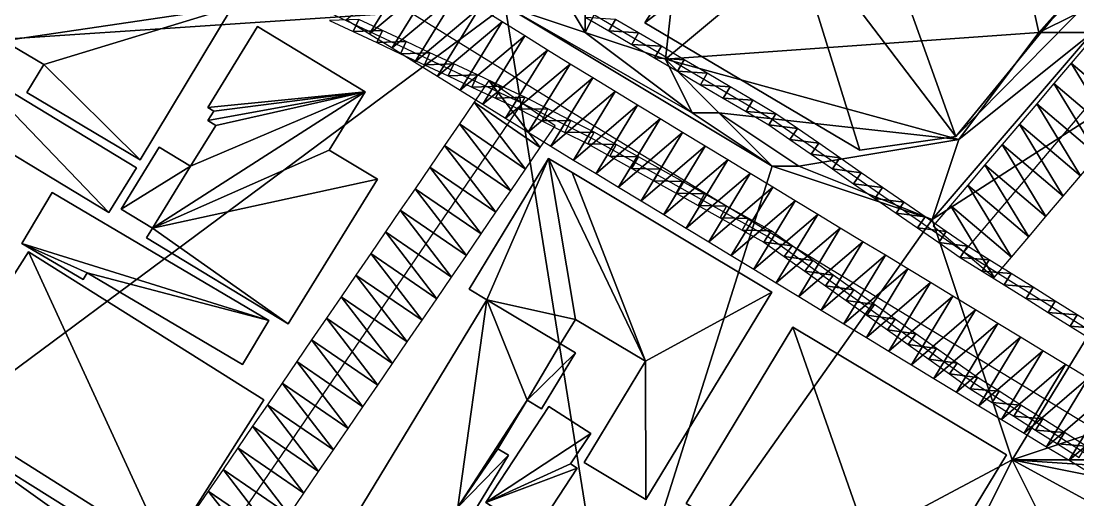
# Model space of a CAD drawing. Header units: metres. Extents: x -1103 to 901, y -902 to 905.
# Drawn here: x -1052.3 to -973.1, y 111 to 146.9 of the extents above; entities that cross this region are included whole.
import ezdxf

# ---------------------------------------------------------------- set-up
doc = ezdxf.new("R2010")
doc.units = ezdxf.units.M
for name, color, linetype in [('OSM_BUILDING_FOOTPRINTS', 7, 'CONTINUOUS'), ('OSM_BUILDING_ROOFS', 1, 'CONTINUOUS'), ('OSM_BUILDING_WALLS', 8, 'CONTINUOUS'), ('OSM_PATH_AXES', 30, 'CONTINUOUS'), ('OSM_PATH_SURFACE', 30, 'CONTINUOUS'), ('OSM_ROAD_AXES', 2, 'CONTINUOUS'), ('OSM_ROAD_SURFACE', 9, 'CONTINUOUS'), ('OSM_TERRAIN', 3, 'CONTINUOUS')]:
    doc.layers.add(name, color=color, linetype=linetype)

msp = doc.modelspace()

# ---------------------------------------------------------------- linework, layer by layer
at = {"layer": 'OSM_BUILDING_FOOTPRINTS'}
for points in [[(-998.917, 157.05, 16.455), (-1005.549, 146.721, 16.455), (-989.432, 137.189, 16.455), (-982.225, 138.206, 16.455), (-961.544, 159.208, 16.455), (-961.433, 163.642, 16.455), (-980.744, 174.878, 16.455), (-984.403, 167.269, 16.455), (-980.059, 165.345, 16.455), (-978.92, 166.595, 16.455), (-973.316, 162.503, 16.455), (-976.632, 157.173, 16.455), (-980.976, 160.91, 16.455), (-987.94, 154.441, 16.455), (-986.116, 152.859, 16.455), (-987.144, 151.941, 16.455), (-994.23, 155.923, 16.455), (-994.915, 154.894, 16.455), (-998.917, 157.05, 16.455)], [(-1060.685, 162.324, 16), (-1036.455, 147.915, 16), (-1043.363, 136.458, 16), (-1051.842, 141.501, 16), (-1050.57, 143.602, 16), (-1053.566, 145.382, 16), (-1054.837, 143.281, 16), (-1056.363, 144.188, 16), (-1056.86, 143.369, 16), (-1068.091, 150.049, 16), (-1060.685, 162.324, 16)], [(-1042.877, 130.63, 16), (-1042.435, 131.337, 16), (-1044.789, 132.764, 16), (-1041.926, 137.409, 16), (-1039.583, 135.982, 16), (-1037.682, 139.046, 16), (-1038.279, 139.411, 16), (-1037.848, 140.118, 16), (-1038.29, 140.395, 16), (-1034.554, 146.466, 16), (-1026.495, 141.567, 16), (-1029.192, 137.199, 16), (-1025.578, 135.009, 16), (-1032.254, 124.171, 16), (-1042.877, 130.63, 16)], [(-1058.352, 140.173, 16), (-1056.285, 143.546, 16), (-1043.629, 135.872, 16), (-1045.696, 132.51, 16), (-1058.352, 140.173, 16)], [(-1028.451, 107.749, 16), (-1017.387, 125.985, 16), (-1018.691, 126.771, 16), (-1012.744, 136.569, 16), (-1010.987, 135.518, 16), (-996.031, 126.561, 16), (-1005.459, 111.023, 16), (-1010.091, 113.799, 16), (-1005.493, 121.385, 16), (-1010.732, 124.515, 16), (-1011.849, 122.679, 16), (-1010.732, 122.015, 16), (-1013.275, 117.813, 16), (-1014.347, 118.454, 16), (-1016.546, 114.816, 16), (-1015.762, 114.351, 16), (-1018.514, 109.817, 16), (-1019.553, 110.436, 16), (-1021.753, 106.809, 16), (-1020.935, 106.322, 16), (-1022.305, 104.066, 16), (-1028.451, 107.749, 16)], [(-1049.951, 134.014, 16), (-1033.724, 124.426, 16), (-1035.681, 121.141, 16), (-1047.32, 128.009, 16), (-1047.63, 127.5, 16), (-1052.228, 130.209, 16), (-1049.951, 134.014, 16)], [(-1059.004, 118.166, 16), (-1051.72, 129.579, 16), (-1034.078, 118.487, 16), (-1041.351, 107.063, 16), (-1059.004, 118.166, 16)], [(-1002.442, 110.713, 16), (-994.439, 123.929, 16), (-978.444, 114.374, 16), (-986.447, 101.159, 16), (-1002.442, 110.713, 16)], [(-1012.722, 117.979, 16), (-1009.594, 115.955, 16), (-1011.097, 113.688, 16), (-1010.6, 113.367, 16), (-1013.838, 108.457, 16), (-1017.442, 110.801, 16), (-1012.722, 117.979, 16)], [(-1072.213, 95.074, 16), (-1058.595, 116.518, 16), (-1045.905, 108.567, 16), (-1046.391, 107.793, 16), (-1045.087, 106.986, 16), (-1057.677, 87.168, 16), (-1058.782, 87.853, 16), (-1059.335, 87.002, 16), (-1072.213, 95.074, 16)]]:
    msp.add_polyline3d(points, close=True, dxfattribs=at)
at = {"layer": 'OSM_BUILDING_ROOFS'}
for points in [[(-987.144, 151.941, 31.255), (-982.225, 138.206, 31.255), (-961.433, 163.642, 31.255)], [(-982.225, 138.206, 31.255), (-961.544, 159.208, 31.255), (-961.433, 163.642, 31.255)], [(-994.915, 154.894, 31.255), (-998.917, 157.05, 31.255), (-1005.549, 146.721, 31.255)], [(-994.915, 154.894, 31.255), (-1005.549, 146.721, 31.255), (-989.432, 137.189, 31.255)], [(-994.915, 154.894, 31.255), (-989.432, 137.189, 31.255), (-982.225, 138.206, 31.255)], [(-987.144, 151.941, 31.255), (-994.915, 154.894, 31.255), (-982.225, 138.206, 31.255)], [(-1053.566, 145.382, 27.6), (-1036.455, 147.915, 27.6), (-1068.091, 150.049, 27.6)], [(-1053.566, 145.382, 27.6), (-1050.57, 143.602, 27.6), (-1036.455, 147.915, 27.6)], [(-1050.57, 143.602, 27.6), (-1043.363, 136.458, 27.6), (-1036.455, 147.915, 27.6)], [(-1026.495, 141.567, 30.8), (-1034.554, 146.466, 30.8), (-1038.29, 140.395, 30.8)], [(-1056.285, 143.546, 21.2), (-1058.352, 140.173, 21.2), (-1045.696, 132.51, 21.2)], [(-1056.285, 143.546, 21.2), (-1045.696, 132.51, 21.2), (-1043.629, 135.872, 21.2)], [(-1050.57, 143.602, 27.6), (-1051.842, 141.501, 27.6), (-1043.363, 136.458, 27.6)], [(-1042.435, 131.337, 30.8), (-1029.192, 137.199, 30.8), (-1026.495, 141.567, 30.8)], [(-1039.583, 135.982, 30.8), (-1042.435, 131.337, 30.8), (-1026.495, 141.567, 30.8)], [(-1026.495, 141.567, 30.8), (-1037.682, 139.046, 30.8), (-1039.583, 135.982, 30.8)], [(-1026.495, 141.567, 30.8), (-1038.29, 140.395, 30.8), (-1037.848, 140.118, 30.8)], [(-1026.495, 141.567, 30.8), (-1037.848, 140.118, 30.8), (-1038.279, 139.411, 30.8)], [(-1026.495, 141.567, 30.8), (-1038.279, 139.411, 30.8), (-1037.682, 139.046, 30.8)], [(-1039.583, 135.982, 30.8), (-1041.926, 137.409, 30.8), (-1044.789, 132.764, 30.8)], [(-1042.435, 131.337, 30.8), (-1025.578, 135.009, 30.8), (-1029.192, 137.199, 30.8)], [(-1012.744, 136.569, 34), (-1018.691, 126.771, 34), (-1017.387, 125.985, 34)], [(-1010.732, 124.515, 34), (-1012.744, 136.569, 34), (-1017.387, 125.985, 34)], [(-1005.493, 121.385, 34), (-1010.987, 135.518, 34), (-1012.744, 136.569, 34)], [(-1010.732, 124.515, 34), (-1005.493, 121.385, 34), (-1012.744, 136.569, 34)], [(-1039.583, 135.982, 30.8), (-1044.789, 132.764, 30.8), (-1042.435, 131.337, 30.8)], [(-1005.493, 121.385, 34), (-996.031, 126.561, 34), (-1010.987, 135.518, 34)], [(-1042.435, 131.337, 30.8), (-1032.254, 124.171, 30.8), (-1025.578, 135.009, 30.8)], [(-1033.724, 124.426, 21.2), (-1049.951, 134.014, 21.2), (-1052.228, 130.209, 21.2)], [(-1042.435, 131.337, 30.8), (-1042.877, 130.63, 30.8), (-1032.254, 124.171, 30.8)], [(-1052.228, 130.209, 21.2), (-1047.63, 127.5, 21.2), (-1047.32, 128.009, 21.2)], [(-1047.32, 128.009, 21.2), (-1033.724, 124.426, 21.2), (-1052.228, 130.209, 21.2)], [(-1051.72, 129.579, 37.2), (-1059.004, 118.166, 37.2), (-1041.351, 107.063, 37.2)], [(-1051.72, 129.579, 37.2), (-1041.351, 107.063, 37.2), (-1034.078, 118.487, 37.2)], [(-1047.32, 128.009, 21.2), (-1035.681, 121.141, 21.2), (-1033.724, 124.426, 21.2)], [(-1017.387, 125.985, 34), (-1028.451, 107.749, 34), (-1019.553, 110.436, 34)], [(-1017.387, 125.985, 34), (-1019.553, 110.436, 34), (-1014.347, 118.454, 34)], [(-1017.387, 125.985, 34), (-1014.347, 118.454, 34), (-1011.849, 122.679, 34)], [(-1017.387, 125.985, 34), (-1011.849, 122.679, 34), (-1010.732, 124.515, 34)], [(-1005.493, 121.385, 34), (-1005.459, 111.023, 34), (-996.031, 126.561, 34)], [(-994.439, 123.929, 27.6), (-1002.442, 110.713, 27.6), (-986.447, 101.159, 27.6)], [(-994.439, 123.929, 27.6), (-986.447, 101.159, 27.6), (-978.444, 114.374, 27.6)], [(-1014.347, 118.454, 34), (-1010.732, 122.015, 34), (-1011.849, 122.679, 34)], [(-1014.347, 118.454, 34), (-1013.275, 117.813, 34), (-1010.732, 122.015, 34)], [(-1005.493, 121.385, 34), (-1010.091, 113.799, 34), (-1005.459, 111.023, 34)], [(-1019.553, 110.436, 34), (-1016.546, 114.816, 34), (-1014.347, 118.454, 34)], [(-1009.594, 115.955, 26), (-1012.722, 117.979, 26), (-1017.442, 110.801, 26)], [(-1046.391, 107.793, 27.6), (-1045.905, 108.567, 27.6), (-1058.595, 116.518, 27.6)], [(-1046.391, 107.793, 27.6), (-1058.595, 116.518, 27.6), (-1057.677, 87.168, 27.6)], [(-1017.442, 110.801, 26), (-1011.097, 113.688, 26), (-1009.594, 115.955, 26)], [(-1019.553, 110.436, 34), (-1015.762, 114.351, 34), (-1016.546, 114.816, 34)], [(-1019.553, 110.436, 34), (-1018.514, 109.817, 34), (-1015.762, 114.351, 34)], [(-1017.442, 110.801, 26), (-1010.6, 113.367, 26), (-1011.097, 113.688, 26)], [(-1017.442, 110.801, 26), (-1013.838, 108.457, 26), (-1010.6, 113.367, 26)]]:
    msp.add_3dface(points, dxfattribs=at)
at = {"layer": 'OSM_BUILDING_WALLS'}
for points in [[(-982.225, 138.206, 16.455), (-961.544, 159.208, 16.455), (-961.544, 159.208, 31.255)], [(-982.225, 138.206, 16.455), (-961.544, 159.208, 31.255), (-982.225, 138.206, 31.255)], [(-998.917, 157.05, 16.455), (-1005.549, 146.721, 16.455), (-1005.549, 146.721, 31.255)], [(-998.917, 157.05, 16.455), (-1005.549, 146.721, 31.255), (-998.917, 157.05, 31.255)], [(-1043.363, 136.458, 16), (-1036.455, 147.915, 16), (-1036.455, 147.915, 27.6)], [(-1043.363, 136.458, 16), (-1036.455, 147.915, 27.6), (-1043.363, 136.458, 27.6)], [(-1005.549, 146.721, 16.455), (-989.432, 137.189, 16.455), (-989.432, 137.189, 31.255)], [(-1005.549, 146.721, 16.455), (-989.432, 137.189, 31.255), (-1005.549, 146.721, 31.255)], [(-1034.554, 146.466, 16), (-1038.29, 140.395, 16), (-1038.29, 140.395, 30.8)], [(-1034.554, 146.466, 16), (-1038.29, 140.395, 30.8), (-1034.554, 146.466, 30.8)], [(-1026.495, 141.567, 16), (-1034.554, 146.466, 16), (-1034.554, 146.466, 30.8)], [(-1026.495, 141.567, 16), (-1034.554, 146.466, 30.8), (-1026.495, 141.567, 30.8)], [(-1053.566, 145.382, 16), (-1050.57, 143.602, 16), (-1050.57, 143.602, 27.6)], [(-1053.566, 145.382, 16), (-1050.57, 143.602, 27.6), (-1053.566, 145.382, 27.6)], [(-1043.629, 135.872, 16), (-1056.285, 143.546, 16), (-1056.285, 143.546, 21.2)], [(-1043.629, 135.872, 16), (-1056.285, 143.546, 21.2), (-1043.629, 135.872, 21.2)], [(-1050.57, 143.602, 16), (-1051.842, 141.501, 16), (-1051.842, 141.501, 27.6)], [(-1050.57, 143.602, 16), (-1051.842, 141.501, 27.6), (-1050.57, 143.602, 27.6)], [(-1051.842, 141.501, 16), (-1043.363, 136.458, 16), (-1043.363, 136.458, 27.6)], [(-1051.842, 141.501, 16), (-1043.363, 136.458, 27.6), (-1051.842, 141.501, 27.6)], [(-1029.192, 137.199, 16), (-1026.495, 141.567, 16), (-1026.495, 141.567, 30.8)], [(-1029.192, 137.199, 16), (-1026.495, 141.567, 30.8), (-1029.192, 137.199, 30.8)], [(-1058.352, 140.173, 16), (-1045.696, 132.51, 16), (-1045.696, 132.51, 21.2)], [(-1058.352, 140.173, 16), (-1045.696, 132.51, 21.2), (-1058.352, 140.173, 21.2)], [(-1038.29, 140.395, 16), (-1037.848, 140.118, 16), (-1037.848, 140.118, 30.8)], [(-1038.29, 140.395, 16), (-1037.848, 140.118, 30.8), (-1038.29, 140.395, 30.8)], [(-1037.848, 140.118, 16), (-1038.279, 139.411, 16), (-1038.279, 139.411, 30.8)], [(-1037.848, 140.118, 16), (-1038.279, 139.411, 30.8), (-1037.848, 140.118, 30.8)], [(-1038.279, 139.411, 16), (-1037.682, 139.046, 16), (-1037.682, 139.046, 30.8)], [(-1038.279, 139.411, 16), (-1037.682, 139.046, 30.8), (-1038.279, 139.411, 30.8)], [(-1037.682, 139.046, 16), (-1039.583, 135.982, 16), (-1039.583, 135.982, 30.8)], [(-1037.682, 139.046, 16), (-1039.583, 135.982, 30.8), (-1037.682, 139.046, 30.8)], [(-989.432, 137.189, 16.455), (-982.225, 138.206, 16.455), (-982.225, 138.206, 31.255)], [(-989.432, 137.189, 16.455), (-982.225, 138.206, 31.255), (-989.432, 137.189, 31.255)], [(-1041.926, 137.409, 16), (-1044.789, 132.764, 16), (-1044.789, 132.764, 30.8)], [(-1041.926, 137.409, 16), (-1044.789, 132.764, 30.8), (-1041.926, 137.409, 30.8)], [(-1039.583, 135.982, 16), (-1041.926, 137.409, 16), (-1041.926, 137.409, 30.8)], [(-1039.583, 135.982, 16), (-1041.926, 137.409, 30.8), (-1039.583, 135.982, 30.8)], [(-1025.578, 135.009, 16), (-1029.192, 137.199, 16), (-1029.192, 137.199, 30.8)], [(-1025.578, 135.009, 16), (-1029.192, 137.199, 30.8), (-1025.578, 135.009, 30.8)], [(-1012.744, 136.569, 16), (-1018.691, 126.771, 16), (-1018.691, 126.771, 34)], [(-1012.744, 136.569, 16), (-1018.691, 126.771, 34), (-1012.744, 136.569, 34)], [(-1010.987, 135.518, 16), (-1012.744, 136.569, 16), (-1012.744, 136.569, 34)], [(-1010.987, 135.518, 16), (-1012.744, 136.569, 34), (-1010.987, 135.518, 34)], [(-1045.696, 132.51, 16), (-1043.629, 135.872, 16), (-1043.629, 135.872, 21.2)], [(-1045.696, 132.51, 16), (-1043.629, 135.872, 21.2), (-1045.696, 132.51, 21.2)], [(-996.031, 126.561, 16), (-1010.987, 135.518, 16), (-1010.987, 135.518, 34)], [(-996.031, 126.561, 16), (-1010.987, 135.518, 34), (-996.031, 126.561, 34)], [(-1032.254, 124.171, 16), (-1025.578, 135.009, 16), (-1025.578, 135.009, 30.8)], [(-1032.254, 124.171, 16), (-1025.578, 135.009, 30.8), (-1032.254, 124.171, 30.8)], [(-1049.951, 134.014, 16), (-1052.228, 130.209, 16), (-1052.228, 130.209, 21.2)], [(-1049.951, 134.014, 16), (-1052.228, 130.209, 21.2), (-1049.951, 134.014, 21.2)], [(-1033.724, 124.426, 16), (-1049.951, 134.014, 16), (-1049.951, 134.014, 21.2)], [(-1033.724, 124.426, 16), (-1049.951, 134.014, 21.2), (-1033.724, 124.426, 21.2)], [(-1044.789, 132.764, 16), (-1042.435, 131.337, 16), (-1042.435, 131.337, 30.8)], [(-1044.789, 132.764, 16), (-1042.435, 131.337, 30.8), (-1044.789, 132.764, 30.8)], [(-1042.435, 131.337, 16), (-1042.877, 130.63, 16), (-1042.877, 130.63, 30.8)], [(-1042.435, 131.337, 16), (-1042.877, 130.63, 30.8), (-1042.435, 131.337, 30.8)], [(-1052.228, 130.209, 16), (-1047.63, 127.5, 16), (-1047.63, 127.5, 21.2)], [(-1052.228, 130.209, 16), (-1047.63, 127.5, 21.2), (-1052.228, 130.209, 21.2)], [(-1042.877, 130.63, 16), (-1032.254, 124.171, 16), (-1032.254, 124.171, 30.8)], [(-1042.877, 130.63, 16), (-1032.254, 124.171, 30.8), (-1042.877, 130.63, 30.8)], [(-1051.72, 129.579, 16), (-1059.004, 118.166, 16), (-1059.004, 118.166, 37.2)], [(-1051.72, 129.579, 16), (-1059.004, 118.166, 37.2), (-1051.72, 129.579, 37.2)], [(-1034.078, 118.487, 16), (-1051.72, 129.579, 16), (-1051.72, 129.579, 37.2)], [(-1034.078, 118.487, 16), (-1051.72, 129.579, 37.2), (-1034.078, 118.487, 37.2)], [(-1047.63, 127.5, 16), (-1047.32, 128.009, 16), (-1047.32, 128.009, 21.2)], [(-1047.63, 127.5, 16), (-1047.32, 128.009, 21.2), (-1047.63, 127.5, 21.2)], [(-1047.32, 128.009, 16), (-1035.681, 121.141, 16), (-1035.681, 121.141, 21.2)], [(-1047.32, 128.009, 16), (-1035.681, 121.141, 21.2), (-1047.32, 128.009, 21.2)], [(-1018.691, 126.771, 16), (-1017.387, 125.985, 16), (-1017.387, 125.985, 34)], [(-1018.691, 126.771, 16), (-1017.387, 125.985, 34), (-1018.691, 126.771, 34)], [(-1017.387, 125.985, 16), (-1028.451, 107.749, 16), (-1028.451, 107.749, 34)], [(-1017.387, 125.985, 16), (-1028.451, 107.749, 34), (-1017.387, 125.985, 34)], [(-1005.459, 111.023, 16), (-996.031, 126.561, 16), (-996.031, 126.561, 34)], [(-1005.459, 111.023, 16), (-996.031, 126.561, 34), (-1005.459, 111.023, 34)], [(-1035.681, 121.141, 16), (-1033.724, 124.426, 16), (-1033.724, 124.426, 21.2)], [(-1035.681, 121.141, 16), (-1033.724, 124.426, 21.2), (-1035.681, 121.141, 21.2)], [(-1011.849, 122.679, 16), (-1010.732, 124.515, 16), (-1010.732, 124.515, 34)], [(-1011.849, 122.679, 16), (-1010.732, 124.515, 34), (-1011.849, 122.679, 34)], [(-1010.732, 124.515, 16), (-1005.493, 121.385, 16), (-1005.493, 121.385, 34)], [(-1010.732, 124.515, 16), (-1005.493, 121.385, 34), (-1010.732, 124.515, 34)], [(-994.439, 123.929, 16), (-1002.442, 110.713, 16), (-1002.442, 110.713, 27.6)], [(-994.439, 123.929, 16), (-1002.442, 110.713, 27.6), (-994.439, 123.929, 27.6)], [(-978.444, 114.374, 16), (-994.439, 123.929, 16), (-994.439, 123.929, 27.6)], [(-978.444, 114.374, 16), (-994.439, 123.929, 27.6), (-978.444, 114.374, 27.6)], [(-1013.275, 117.813, 16), (-1010.732, 122.015, 16), (-1010.732, 122.015, 34)], [(-1013.275, 117.813, 16), (-1010.732, 122.015, 34), (-1013.275, 117.813, 34)], [(-1010.732, 122.015, 16), (-1011.849, 122.679, 16), (-1011.849, 122.679, 34)], [(-1010.732, 122.015, 16), (-1011.849, 122.679, 34), (-1010.732, 122.015, 34)], [(-1005.493, 121.385, 16), (-1010.091, 113.799, 16), (-1010.091, 113.799, 34)], [(-1005.493, 121.385, 16), (-1010.091, 113.799, 34), (-1005.493, 121.385, 34)], [(-1059.004, 118.166, 16), (-1041.351, 107.063, 16), (-1041.351, 107.063, 37.2)], [(-1059.004, 118.166, 16), (-1041.351, 107.063, 37.2), (-1059.004, 118.166, 37.2)], [(-1041.351, 107.063, 16), (-1034.078, 118.487, 16), (-1034.078, 118.487, 37.2)], [(-1041.351, 107.063, 16), (-1034.078, 118.487, 37.2), (-1041.351, 107.063, 37.2)], [(-1016.546, 114.816, 16), (-1014.347, 118.454, 16), (-1014.347, 118.454, 34)], [(-1016.546, 114.816, 16), (-1014.347, 118.454, 34), (-1016.546, 114.816, 34)], [(-1014.347, 118.454, 16), (-1013.275, 117.813, 16), (-1013.275, 117.813, 34)], [(-1014.347, 118.454, 16), (-1013.275, 117.813, 34), (-1014.347, 118.454, 34)], [(-1012.722, 117.979, 16), (-1017.442, 110.801, 16), (-1017.442, 110.801, 26)], [(-1012.722, 117.979, 16), (-1017.442, 110.801, 26), (-1012.722, 117.979, 26)], [(-1009.594, 115.955, 16), (-1012.722, 117.979, 16), (-1012.722, 117.979, 26)], [(-1009.594, 115.955, 16), (-1012.722, 117.979, 26), (-1009.594, 115.955, 26)], [(-1045.905, 108.567, 16), (-1058.595, 116.518, 16), (-1058.595, 116.518, 27.6)], [(-1045.905, 108.567, 16), (-1058.595, 116.518, 27.6), (-1045.905, 108.567, 27.6)], [(-1011.097, 113.688, 16), (-1009.594, 115.955, 16), (-1009.594, 115.955, 26)], [(-1011.097, 113.688, 16), (-1009.594, 115.955, 26), (-1011.097, 113.688, 26)], [(-1018.514, 109.817, 16), (-1015.762, 114.351, 16), (-1015.762, 114.351, 34)], [(-1018.514, 109.817, 16), (-1015.762, 114.351, 34), (-1018.514, 109.817, 34)], [(-1015.762, 114.351, 16), (-1016.546, 114.816, 16), (-1016.546, 114.816, 34)], [(-1015.762, 114.351, 16), (-1016.546, 114.816, 34), (-1015.762, 114.351, 34)], [(-986.447, 101.159, 16), (-978.444, 114.374, 16), (-978.444, 114.374, 27.6)], [(-986.447, 101.159, 16), (-978.444, 114.374, 27.6), (-986.447, 101.159, 27.6)], [(-1013.838, 108.457, 16), (-1010.6, 113.367, 16), (-1010.6, 113.367, 26)], [(-1013.838, 108.457, 16), (-1010.6, 113.367, 26), (-1013.838, 108.457, 26)], [(-1010.6, 113.367, 16), (-1011.097, 113.688, 16), (-1011.097, 113.688, 26)], [(-1010.6, 113.367, 16), (-1011.097, 113.688, 26), (-1010.6, 113.367, 26)], [(-1010.091, 113.799, 16), (-1005.459, 111.023, 16), (-1005.459, 111.023, 34)], [(-1010.091, 113.799, 16), (-1005.459, 111.023, 34), (-1010.091, 113.799, 34)]]:
    msp.add_3dface(points, dxfattribs=at)
at = {"layer": 'OSM_PATH_AXES'}
for points in [[(-1100, 200.897, 16.866), (-1098.711, 200.09, 16.961), (-1062.343, 178.448, 18.011), (-1061.78, 178.117, 18.008), (-1047.796, 170.121, 18.004), (-1023.412, 155.634, 18.006), (-995.976, 139.5, 18.507), (-981.639, 129.58, 18.177), (-966.805, 120.324, 18.023)], [(-958.05, 105.317, 18.452), (-980.876, 119.738, 18.084), (-996.341, 130.719, 18.123), (-1009.572, 138.106, 18.052), (-1014.745, 140.705, 18.026), (-1030.729, 148.203, 18.022), (-1037.03, 151.963, 18.025), (-1043.54, 154.771, 18.028), (-1068.047, 169.402, 18.191), (-1092.642, 187.118, 17.752), (-1099.131, 191.232, 17.603), (-1100, 191.746, 17.606)]]:
    msp.add_polyline3d(points, dxfattribs=at)
at = {"layer": 'OSM_PATH_SURFACE'}
for points in [[(-1026.965, 146.989, 18.101), (-1029.165, 146.917, 18.101), (-1027.389, 146.084, 18.102)], [(-1025.189, 146.156, 18.102), (-1026.965, 146.989, 18.101), (-1027.389, 146.084, 18.102)], [(-1009.947, 147.136, 18.513), (-1008.232, 146.128, 18.534), (-1007.726, 146.99, 18.546)], [(-1008.232, 146.128, 18.534), (-1006.011, 145.981, 18.577), (-1007.726, 146.99, 18.546)], [(-1025.189, 146.156, 18.102), (-1027.389, 146.084, 18.102), (-1025.613, 145.251, 18.103)], [(-1023.413, 145.323, 18.103), (-1025.189, 146.156, 18.102), (-1025.613, 145.251, 18.103)], [(-1008.232, 146.128, 18.534), (-1006.518, 145.119, 18.565), (-1006.011, 145.981, 18.577)], [(-1006.518, 145.119, 18.565), (-1004.296, 144.973, 18.608), (-1006.011, 145.981, 18.577)], [(-1023.413, 145.323, 18.103), (-1025.613, 145.251, 18.103), (-1023.837, 144.418, 18.104)], [(-1021.637, 144.49, 18.105), (-1023.413, 145.323, 18.103), (-1023.837, 144.418, 18.104)], [(-1006.518, 145.119, 18.565), (-1004.803, 144.111, 18.573), (-1004.296, 144.973, 18.608)], [(-1004.803, 144.111, 18.573), (-1002.581, 143.965, 18.622), (-1004.296, 144.973, 18.608)], [(-1021.637, 144.49, 18.105), (-1023.837, 144.418, 18.104), (-1022.061, 143.585, 18.106)], [(-1019.861, 143.657, 18.105), (-1021.637, 144.49, 18.105), (-1022.061, 143.585, 18.106)], [(-1019.861, 143.657, 18.105), (-1022.061, 143.585, 18.106), (-1020.285, 142.752, 18.106)], [(-1018.085, 142.824, 18.105), (-1019.861, 143.657, 18.105), (-1020.285, 142.752, 18.106)], [(-1004.803, 144.111, 18.573), (-1003.088, 143.103, 18.596), (-1002.581, 143.965, 18.622)], [(-1003.088, 143.103, 18.596), (-1000.867, 142.956, 18.626), (-1002.581, 143.965, 18.622)], [(-1018.085, 142.824, 18.105), (-1020.285, 142.752, 18.106), (-1018.509, 141.918, 18.106)], [(-1016.309, 141.991, 18.105), (-1018.085, 142.824, 18.105), (-1018.509, 141.918, 18.106)], [(-1003.088, 143.103, 18.596), (-1001.374, 142.094, 18.589), (-1000.867, 142.956, 18.626)], [(-1001.374, 142.094, 18.589), (-999.152, 141.948, 18.619), (-1000.867, 142.956, 18.626)], [(-1016.309, 141.991, 18.105), (-1018.509, 141.918, 18.106), (-1016.734, 141.085, 18.106)], [(-1014.527, 141.155, 18.107), (-1016.309, 141.991, 18.105), (-1016.734, 141.085, 18.106)], [(-1001.374, 142.094, 18.589), (-999.659, 141.086, 18.582), (-999.152, 141.948, 18.619)], [(-999.659, 141.086, 18.582), (-997.437, 140.939, 18.612), (-999.152, 141.948, 18.619)], [(-1014.527, 141.155, 18.107), (-1016.734, 141.085, 18.106), (-1014.964, 140.255, 18.106)], [(-1012.796, 140.286, 18.116), (-1014.527, 141.155, 18.107), (-1014.964, 140.255, 18.106)], [(-999.659, 141.086, 18.582), (-997.944, 140.077, 18.575), (-997.437, 140.939, 18.612)], [(-1012.796, 140.286, 18.116), (-1014.964, 140.255, 18.106), (-1013.245, 139.392, 18.114)], [(-1011.072, 139.419, 18.125), (-1012.796, 140.286, 18.116), (-1013.245, 139.392, 18.114)], [(-997.944, 140.077, 18.575), (-995.707, 139.921, 18.605), (-997.437, 140.939, 18.612)], [(-1011.072, 139.419, 18.125), (-1013.245, 139.392, 18.114), (-1011.521, 138.526, 18.122)], [(-1009.338, 138.548, 18.134), (-1011.072, 139.419, 18.125), (-1011.521, 138.526, 18.122)], [(-997.944, 140.077, 18.575), (-996.245, 139.078, 18.573), (-995.707, 139.921, 18.605)], [(-996.245, 139.078, 18.573), (-994.098, 138.809, 18.598), (-995.707, 139.921, 18.605)], [(-996.245, 139.078, 18.573), (-994.667, 137.987, 18.569), (-994.098, 138.809, 18.598)], [(-994.667, 137.987, 18.569), (-992.505, 137.707, 18.594), (-994.098, 138.809, 18.598)], [(-1009.338, 138.548, 18.134), (-1011.521, 138.526, 18.122), (-1009.806, 137.664, 18.131)], [(-1007.674, 137.619, 18.142), (-1009.338, 138.548, 18.134), (-1009.806, 137.664, 18.131)], [(-994.667, 137.987, 18.569), (-993.074, 136.884, 18.565), (-992.505, 137.707, 18.594)], [(-1007.674, 137.619, 18.142), (-1009.806, 137.664, 18.131), (-1008.162, 136.746, 18.139)], [(-1006.02, 136.696, 18.151), (-1007.674, 137.619, 18.142), (-1008.162, 136.746, 18.139)], [(-993.074, 136.884, 18.565), (-990.912, 136.605, 18.59), (-992.505, 137.707, 18.594)], [(-1006.02, 136.696, 18.151), (-1008.162, 136.746, 18.139), (-1006.508, 135.823, 18.148)], [(-1004.366, 135.773, 18.159), (-1006.02, 136.696, 18.151), (-1006.508, 135.823, 18.148)], [(-993.074, 136.884, 18.565), (-991.481, 135.782, 18.53), (-990.912, 136.605, 18.59)], [(-991.481, 135.782, 18.53), (-989.319, 135.502, 18.524), (-990.912, 136.605, 18.59)], [(-1004.366, 135.773, 18.159), (-1006.508, 135.823, 18.148), (-1004.854, 134.899, 18.156)], [(-1002.713, 134.849, 18.167), (-1004.366, 135.773, 18.159), (-1004.854, 134.899, 18.156)], [(-991.481, 135.782, 18.53), (-989.888, 134.68, 18.459), (-989.319, 135.502, 18.524)], [(-989.888, 134.68, 18.459), (-987.726, 134.4, 18.453), (-989.319, 135.502, 18.524)], [(-1002.713, 134.849, 18.167), (-1004.854, 134.899, 18.156), (-1003.2, 133.976, 18.164)], [(-1001.059, 133.926, 18.176), (-1002.713, 134.849, 18.167), (-1003.2, 133.976, 18.164)], [(-989.888, 134.68, 18.459), (-988.295, 133.578, 18.333), (-987.726, 134.4, 18.453)], [(-1001.059, 133.926, 18.176), (-1003.2, 133.976, 18.164), (-1001.546, 133.053, 18.173)], [(-999.405, 133.002, 18.184), (-1001.059, 133.926, 18.176), (-1001.546, 133.053, 18.173)], [(-988.295, 133.578, 18.333), (-986.133, 133.298, 18.382), (-987.726, 134.4, 18.453)], [(-999.405, 133.002, 18.184), (-1001.546, 133.053, 18.173), (-999.892, 132.129, 18.181)], [(-988.295, 133.578, 18.333), (-986.702, 132.476, 18.279), (-986.133, 133.298, 18.382)], [(-986.702, 132.476, 18.279), (-984.54, 132.196, 18.303), (-986.133, 133.298, 18.382)], [(-997.751, 132.079, 18.192), (-999.405, 133.002, 18.184), (-999.892, 132.129, 18.181)], [(-986.702, 132.476, 18.279), (-985.109, 131.373, 18.292), (-984.54, 132.196, 18.303)], [(-997.751, 132.079, 18.192), (-999.892, 132.129, 18.181), (-998.238, 131.206, 18.19)], [(-996.073, 131.142, 18.205), (-997.751, 132.079, 18.192), (-998.238, 131.206, 18.19)], [(-985.109, 131.373, 18.292), (-982.947, 131.094, 18.282), (-984.54, 132.196, 18.303)], [(-996.073, 131.142, 18.205), (-998.238, 131.206, 18.19), (-996.608, 130.296, 18.201)], [(-994.505, 130.029, 18.218), (-996.073, 131.142, 18.205), (-996.608, 130.296, 18.201)], [(-985.109, 131.373, 18.292), (-983.516, 130.271, 18.281), (-982.947, 131.094, 18.282)], [(-983.516, 130.271, 18.281), (-981.364, 129.998, 18.258), (-982.947, 131.094, 18.282)], [(-994.505, 130.029, 18.218), (-996.608, 130.296, 18.201), (-995.084, 129.213, 18.214)], [(-992.958, 128.93, 18.231), (-994.505, 130.029, 18.218), (-995.084, 129.213, 18.214)], [(-983.516, 130.271, 18.281), (-981.914, 129.162, 18.256), (-981.364, 129.998, 18.258)], [(-981.914, 129.162, 18.256), (-979.726, 128.976, 18.233), (-981.364, 129.998, 18.258)], [(-992.958, 128.93, 18.231), (-995.084, 129.213, 18.214), (-993.537, 128.115, 18.227)], [(-981.914, 129.162, 18.256), (-980.255, 128.128, 18.231), (-979.726, 128.976, 18.233)], [(-991.412, 127.832, 18.244), (-992.958, 128.93, 18.231), (-993.537, 128.115, 18.227)], [(-980.255, 128.128, 18.231), (-978.078, 127.948, 18.208), (-979.726, 128.976, 18.233)], [(-991.412, 127.832, 18.244), (-993.537, 128.115, 18.227), (-991.991, 127.017, 18.24)], [(-989.865, 126.734, 18.257), (-991.412, 127.832, 18.244), (-991.991, 127.017, 18.24)], [(-980.255, 128.128, 18.231), (-978.607, 127.099, 18.206), (-978.078, 127.948, 18.208)], [(-978.607, 127.099, 18.206), (-976.43, 126.919, 18.183), (-978.078, 127.948, 18.208)], [(-989.865, 126.734, 18.257), (-991.991, 127.017, 18.24), (-990.444, 125.919, 18.252)], [(-988.319, 125.636, 18.267), (-989.865, 126.734, 18.257), (-990.444, 125.919, 18.252)], [(-978.607, 127.099, 18.206), (-976.959, 126.071, 18.181), (-976.43, 126.919, 18.183)], [(-976.959, 126.071, 18.181), (-974.781, 125.891, 18.158), (-976.43, 126.919, 18.183)], [(-988.319, 125.636, 18.267), (-990.444, 125.919, 18.252), (-988.898, 124.821, 18.263)], [(-976.959, 126.071, 18.181), (-975.311, 125.042, 18.156), (-974.781, 125.891, 18.158)], [(-986.772, 124.538, 18.247), (-988.319, 125.636, 18.267), (-988.898, 124.821, 18.263)], [(-975.311, 125.042, 18.156), (-973.133, 124.862, 18.133), (-974.781, 125.891, 18.158)], [(-986.772, 124.538, 18.247), (-988.898, 124.821, 18.263), (-987.351, 123.723, 18.243)], [(-985.226, 123.44, 18.227), (-986.772, 124.538, 18.247), (-987.351, 123.723, 18.243)], [(-975.311, 125.042, 18.156), (-973.662, 124.014, 18.131), (-973.133, 124.862, 18.133)], [(-973.662, 124.014, 18.131), (-971.485, 123.834, 18.113), (-973.133, 124.862, 18.133)], [(-985.226, 123.44, 18.227), (-987.351, 123.723, 18.243), (-985.805, 122.624, 18.222)], [(-973.662, 124.014, 18.131), (-972.014, 122.985, 18.111), (-971.485, 123.834, 18.113)], [(-983.679, 122.342, 18.206), (-985.226, 123.44, 18.227), (-985.805, 122.624, 18.222)], [(-983.679, 122.342, 18.206), (-985.805, 122.624, 18.222), (-984.258, 121.526, 18.202)], [(-982.133, 121.244, 18.186), (-983.679, 122.342, 18.206), (-984.258, 121.526, 18.202)], [(-982.133, 121.244, 18.186), (-984.258, 121.526, 18.202), (-982.712, 120.428, 18.182)], [(-980.598, 120.153, 18.166), (-982.133, 121.244, 18.186), (-982.712, 120.428, 18.182)], [(-980.598, 120.153, 18.166), (-982.712, 120.428, 18.182), (-981.154, 119.322, 18.162)], [(-978.979, 119.13, 18.143), (-980.598, 120.153, 18.166), (-981.154, 119.322, 18.162)], [(-978.979, 119.13, 18.143), (-981.154, 119.322, 18.162), (-979.513, 118.285, 18.141)], [(-977.348, 118.1, 18.119), (-978.979, 119.13, 18.143), (-979.513, 118.285, 18.141)], [(-977.348, 118.1, 18.119), (-979.513, 118.285, 18.141), (-977.882, 117.255, 18.117)], [(-975.718, 117.07, 18.098), (-977.348, 118.1, 18.119), (-977.882, 117.255, 18.117)], [(-975.718, 117.07, 18.098), (-977.882, 117.255, 18.117), (-976.252, 116.225, 18.096)], [(-974.087, 116.04, 18.095), (-975.718, 117.07, 18.098), (-976.252, 116.225, 18.096)], [(-974.087, 116.04, 18.095), (-976.252, 116.225, 18.096), (-974.621, 115.195, 18.093)], [(-972.457, 115.01, 18.096), (-974.087, 116.04, 18.095), (-974.621, 115.195, 18.093)], [(-972.457, 115.01, 18.096), (-974.621, 115.195, 18.093), (-972.991, 114.165, 18.098)]]:
    msp.add_3dface(points, dxfattribs=at)
at = {"layer": 'OSM_ROAD_AXES'}
for points in [[(-868.141, 249.805, 17.888), (-923.475, 198.202, 16.263), (-981.639, 129.58, 18.177)], [(-1100, 195.877, 17.277), (-1097.528, 194.262, 17.366), (-1065.394, 173.671, 18.048), (-1011.009, 140.042, 18.046), (-957, 107.319, 18.41), (-917.527, 85.368, 19.253), (-809.409, 22.466, 16.407), (-793.16, 9.781, 16.642), (-792.364, 8.675, 16.575), (-790.606, 7.238, 16.561), (-738.543, -38.988, 20.274), (-702.076, -71.037, 20.371), (-697.588, -76.035, 19.44)], [(-1014.745, 140.705, 18.026), (-1036.885, 108.335, 18.049), (-1052.493, 82.733, 18.002), (-1068.067, 59.166, 18.146), (-1089.886, 25.325, 18.015), (-1100, 8.078, 18.327)]]:
    msp.add_polyline3d(points, dxfattribs=at)
at = {"layer": 'OSM_ROAD_SURFACE'}
for points in [[(-1027.883, 146.948, 18.071), (-1026.183, 145.897, 18.072), (-1023.027, 151, 18.075)], [(-1026.183, 145.897, 18.072), (-1021.328, 149.95, 18.074), (-1023.027, 151, 18.075)], [(-1026.183, 145.897, 18.072), (-1024.484, 144.846, 18.074), (-1021.328, 149.95, 18.074)], [(-1024.484, 144.846, 18.074), (-1019.628, 148.899, 18.073), (-1021.328, 149.95, 18.074)], [(-1024.484, 144.846, 18.074), (-1022.784, 143.795, 18.075), (-1019.628, 148.899, 18.073)], [(-1022.784, 143.795, 18.075), (-1017.929, 147.848, 18.072), (-1019.628, 148.899, 18.073)], [(-1022.784, 143.795, 18.075), (-1021.084, 142.745, 18.076), (-1017.929, 147.848, 18.072)], [(-1021.084, 142.745, 18.076), (-1016.229, 146.797, 18.073), (-1017.929, 147.848, 18.072)], [(-1021.084, 142.745, 18.076), (-1019.385, 141.694, 18.076), (-1016.229, 146.797, 18.073)], [(-1019.385, 141.694, 18.076), (-1014.53, 145.746, 18.079), (-1016.229, 146.797, 18.073)], [(-1019.385, 141.694, 18.076), (-1017.685, 140.643, 18.076), (-1014.53, 145.746, 18.079)], [(-1017.685, 140.643, 18.076), (-1012.83, 144.695, 18.087), (-1014.53, 145.746, 18.079)], [(-972.295, 145.244, 18.265), (-973.587, 143.719, 18.265), (-969.01, 139.84, 18.187)], [(-1017.685, 140.643, 18.076), (-1015.986, 139.592, 18.077), (-1012.83, 144.695, 18.087)], [(-1015.986, 139.592, 18.077), (-1011.131, 143.644, 18.096), (-1012.83, 144.695, 18.087)], [(-1015.986, 139.592, 18.077), (-1014.286, 138.541, 18.078), (-1011.131, 143.644, 18.096)], [(-1014.286, 138.541, 18.078), (-1009.443, 142.6, 18.104), (-1011.131, 143.644, 18.096)], [(-973.587, 143.719, 18.265), (-974.88, 142.195, 18.265), (-970.303, 138.315, 18.187)], [(-973.587, 143.719, 18.265), (-970.303, 138.315, 18.187), (-969.01, 139.84, 18.187)], [(-1014.286, 138.541, 18.078), (-1012.575, 137.483, 18.087), (-1009.443, 142.6, 18.104)], [(-1012.575, 137.483, 18.087), (-1007.767, 141.585, 18.113), (-1009.443, 142.6, 18.104)], [(-1017.221, 142.399, 18.075), (-1018.328, 140.78, 18.076), (-1013.376, 137.393, 18.082)], [(-1017.221, 142.399, 18.075), (-1013.376, 137.393, 18.082), (-1012.269, 139.011, 18.089)], [(-974.88, 142.195, 18.265), (-976.172, 140.67, 18.265), (-971.595, 136.79, 18.188)], [(-974.88, 142.195, 18.265), (-971.595, 136.79, 18.188), (-970.303, 138.315, 18.187)], [(-1012.575, 137.483, 18.087), (-1010.876, 136.453, 18.095), (-1007.767, 141.585, 18.113)], [(-1010.876, 136.453, 18.095), (-1006.079, 140.562, 18.121), (-1007.767, 141.585, 18.113)], [(-1018.328, 140.78, 18.076), (-1019.435, 139.162, 18.078), (-1014.483, 135.774, 18.078)], [(-1018.328, 140.78, 18.076), (-1014.483, 135.774, 18.078), (-1013.376, 137.393, 18.082)], [(-1010.876, 136.453, 18.095), (-1009.188, 135.431, 18.104), (-1006.079, 140.562, 18.121)], [(-1009.188, 135.431, 18.104), (-1004.391, 139.54, 18.13), (-1006.079, 140.562, 18.121)], [(-976.172, 140.67, 18.265), (-977.465, 139.145, 18.265), (-972.888, 135.265, 18.188)], [(-976.172, 140.67, 18.265), (-972.888, 135.265, 18.188), (-971.595, 136.79, 18.188)], [(-1009.188, 135.431, 18.104), (-1007.5, 134.408, 18.112), (-1004.391, 139.54, 18.13)], [(-1007.5, 134.408, 18.112), (-1002.703, 138.517, 18.138), (-1004.391, 139.54, 18.13)], [(-1019.435, 139.162, 18.078), (-1020.542, 137.543, 18.079), (-1015.59, 134.156, 18.08)], [(-1019.435, 139.162, 18.078), (-1015.59, 134.156, 18.08), (-1014.483, 135.774, 18.078)], [(-977.465, 139.145, 18.265), (-978.757, 137.62, 18.265), (-974.18, 133.74, 18.188)], [(-977.465, 139.145, 18.265), (-974.18, 133.74, 18.188), (-972.888, 135.265, 18.188)], [(-1007.5, 134.408, 18.112), (-1005.812, 133.385, 18.121), (-1002.703, 138.517, 18.138)], [(-1005.812, 133.385, 18.121), (-1001.016, 137.494, 18.147), (-1002.703, 138.517, 18.138)], [(-1020.542, 137.543, 18.079), (-1021.649, 135.925, 18.08), (-1016.697, 132.537, 18.081)], [(-1020.542, 137.543, 18.079), (-1016.697, 132.537, 18.081), (-1015.59, 134.156, 18.08)], [(-1005.812, 133.385, 18.121), (-1004.125, 132.363, 18.129), (-1001.016, 137.494, 18.147)], [(-1004.125, 132.363, 18.129), (-999.328, 136.472, 18.155), (-1001.016, 137.494, 18.147)], [(-978.757, 137.62, 18.265), (-980.05, 136.095, 18.265), (-975.473, 132.215, 18.188)], [(-978.757, 137.62, 18.265), (-975.473, 132.215, 18.188), (-974.18, 133.74, 18.188)], [(-1004.125, 132.363, 18.129), (-1002.437, 131.34, 18.138), (-999.328, 136.472, 18.155)], [(-1002.437, 131.34, 18.138), (-997.64, 135.449, 18.164), (-999.328, 136.472, 18.155)], [(-1021.649, 135.925, 18.08), (-1022.756, 134.306, 18.081), (-1017.804, 130.919, 18.082)], [(-1021.649, 135.925, 18.08), (-1017.804, 130.919, 18.082), (-1016.697, 132.537, 18.081)], [(-1002.437, 131.34, 18.138), (-1000.749, 130.318, 18.146), (-997.64, 135.449, 18.164)], [(-1000.749, 130.318, 18.146), (-995.952, 134.427, 18.174), (-997.64, 135.449, 18.164)], [(-980.05, 136.095, 18.265), (-981.342, 134.57, 18.265), (-976.765, 130.69, 18.188)], [(-980.05, 136.095, 18.265), (-976.765, 130.69, 18.188), (-975.473, 132.215, 18.188)], [(-1022.756, 134.306, 18.081), (-1023.863, 132.688, 18.082), (-1018.911, 129.3, 18.083)], [(-1022.756, 134.306, 18.081), (-1018.911, 129.3, 18.083), (-1017.804, 130.919, 18.082)], [(-1000.749, 130.318, 18.146), (-999.061, 129.295, 18.155), (-995.952, 134.427, 18.174)], [(-999.061, 129.295, 18.155), (-994.264, 133.404, 18.188), (-995.952, 134.427, 18.174)], [(-981.342, 134.57, 18.265), (-982.635, 133.045, 18.265), (-978.058, 129.165, 18.188)], [(-981.342, 134.57, 18.265), (-978.058, 129.165, 18.188), (-976.765, 130.69, 18.188)], [(-999.061, 129.295, 18.155), (-997.373, 128.272, 18.166), (-994.264, 133.404, 18.188)], [(-997.373, 128.272, 18.166), (-992.577, 132.382, 18.202), (-994.264, 133.404, 18.188)], [(-1023.863, 132.688, 18.082), (-1024.97, 131.069, 18.083), (-1020.018, 127.682, 18.084)], [(-1023.863, 132.688, 18.082), (-1020.018, 127.682, 18.084), (-1018.911, 129.3, 18.083)], [(-997.373, 128.272, 18.166), (-995.686, 127.25, 18.18), (-992.577, 132.382, 18.202)], [(-995.686, 127.25, 18.18), (-990.889, 131.359, 18.216), (-992.577, 132.382, 18.202)], [(-982.635, 133.045, 18.265), (-983.928, 131.52, 18.265), (-979.35, 127.641, 18.188)], [(-982.635, 133.045, 18.265), (-979.35, 127.641, 18.188), (-978.058, 129.165, 18.188)], [(-1024.97, 131.069, 18.083), (-1026.077, 129.451, 18.085), (-1021.125, 126.063, 18.085)], [(-1024.97, 131.069, 18.083), (-1021.125, 126.063, 18.085), (-1020.018, 127.682, 18.084)], [(-995.686, 127.25, 18.18), (-993.998, 126.227, 18.194), (-990.889, 131.359, 18.216)], [(-993.998, 126.227, 18.194), (-989.201, 130.336, 18.23), (-990.889, 131.359, 18.216)], [(-993.998, 126.227, 18.194), (-992.31, 125.205, 18.208), (-989.201, 130.336, 18.23)], [(-992.31, 125.205, 18.208), (-987.513, 129.314, 18.244), (-989.201, 130.336, 18.23)], [(-1026.077, 129.451, 18.085), (-1027.184, 127.832, 18.086), (-1022.232, 124.445, 18.087)], [(-1026.077, 129.451, 18.085), (-1022.232, 124.445, 18.087), (-1021.125, 126.063, 18.085)], [(-992.31, 125.205, 18.208), (-990.622, 124.182, 18.222), (-987.513, 129.314, 18.244)], [(-990.622, 124.182, 18.222), (-985.825, 128.291, 18.247), (-987.513, 129.314, 18.244)], [(-1027.184, 127.832, 18.086), (-1028.291, 126.214, 18.087), (-1023.339, 122.826, 18.088)], [(-1027.184, 127.832, 18.086), (-1023.339, 122.826, 18.088), (-1022.232, 124.445, 18.087)], [(-990.622, 124.182, 18.222), (-988.935, 123.16, 18.217), (-985.825, 128.291, 18.247)], [(-988.935, 123.16, 18.217), (-984.138, 127.269, 18.226), (-985.825, 128.291, 18.247)], [(-988.935, 123.16, 18.217), (-987.247, 122.137, 18.197), (-984.138, 127.269, 18.226)], [(-987.247, 122.137, 18.197), (-982.45, 126.246, 18.206), (-984.138, 127.269, 18.226)], [(-1028.291, 126.214, 18.087), (-1029.398, 124.595, 18.088), (-1024.446, 121.208, 18.089)], [(-1028.291, 126.214, 18.087), (-1024.446, 121.208, 18.089), (-1023.339, 122.826, 18.088)], [(-987.247, 122.137, 18.197), (-985.559, 121.114, 18.177), (-982.45, 126.246, 18.206)], [(-985.559, 121.114, 18.177), (-980.762, 125.223, 18.182), (-982.45, 126.246, 18.206)], [(-985.559, 121.114, 18.177), (-983.871, 120.092, 18.156), (-980.762, 125.223, 18.182)], [(-983.871, 120.092, 18.156), (-979.074, 124.201, 18.157), (-980.762, 125.223, 18.182)], [(-1029.398, 124.595, 18.088), (-1030.505, 122.977, 18.089), (-1025.553, 119.589, 18.09)], [(-1029.398, 124.595, 18.088), (-1025.553, 119.589, 18.09), (-1024.446, 121.208, 18.089)], [(-983.871, 120.092, 18.156), (-982.183, 119.069, 18.136), (-979.074, 124.201, 18.157)], [(-982.183, 119.069, 18.136), (-977.386, 123.178, 18.131), (-979.074, 124.201, 18.157)], [(-1030.505, 122.977, 18.089), (-1031.612, 121.358, 18.09), (-1026.66, 117.971, 18.091)], [(-1030.505, 122.977, 18.089), (-1026.66, 117.971, 18.091), (-1025.553, 119.589, 18.09)], [(-982.183, 119.069, 18.136), (-980.496, 118.047, 18.115), (-977.386, 123.178, 18.131)], [(-980.496, 118.047, 18.115), (-975.699, 122.156, 18.106), (-977.386, 123.178, 18.131)], [(-980.496, 118.047, 18.115), (-978.808, 117.024, 18.094), (-975.699, 122.156, 18.106)], [(-978.808, 117.024, 18.094), (-974.011, 121.133, 18.081), (-975.699, 122.156, 18.106)], [(-1031.612, 121.358, 18.09), (-1032.719, 119.74, 18.092), (-1027.767, 116.352, 18.092)], [(-1031.612, 121.358, 18.09), (-1027.767, 116.352, 18.092), (-1026.66, 117.971, 18.091)], [(-978.808, 117.024, 18.094), (-977.12, 116.002, 18.069), (-974.011, 121.133, 18.081)], [(-977.12, 116.002, 18.069), (-972.323, 120.111, 18.074), (-974.011, 121.133, 18.081)], [(-1032.719, 119.74, 18.092), (-1033.826, 118.121, 18.093), (-1028.874, 114.734, 18.094)], [(-1032.719, 119.74, 18.092), (-1028.874, 114.734, 18.094), (-1027.767, 116.352, 18.092)], [(-977.12, 116.002, 18.069), (-975.432, 114.979, 18.063), (-972.323, 120.111, 18.074)], [(-975.432, 114.979, 18.063), (-970.635, 119.088, 18.071), (-972.323, 120.111, 18.074)], [(-975.432, 114.979, 18.063), (-973.744, 113.956, 18.077), (-970.635, 119.088, 18.071)], [(-973.744, 113.956, 18.077), (-968.948, 118.065, 18.068), (-970.635, 119.088, 18.071)], [(-1033.826, 118.121, 18.093), (-1034.933, 116.503, 18.094), (-1029.981, 113.115, 18.095)], [(-1033.826, 118.121, 18.093), (-1029.981, 113.115, 18.095), (-1028.874, 114.734, 18.094)], [(-973.744, 113.956, 18.077), (-972.057, 112.934, 18.152), (-968.948, 118.065, 18.068)], [(-1034.933, 116.503, 18.094), (-1036.04, 114.884, 18.095), (-1031.088, 111.497, 18.096)], [(-1034.933, 116.503, 18.094), (-1031.088, 111.497, 18.096), (-1029.981, 113.115, 18.095)], [(-1036.04, 114.884, 18.095), (-1037.147, 113.266, 18.096), (-1032.195, 109.878, 18.097)], [(-1036.04, 114.884, 18.095), (-1032.195, 109.878, 18.097), (-1031.088, 111.497, 18.096)], [(-1037.147, 113.266, 18.096), (-1038.254, 111.647, 18.097), (-1033.302, 108.26, 18.098)], [(-1037.147, 113.266, 18.096), (-1033.302, 108.26, 18.098), (-1032.195, 109.878, 18.097)], [(-1038.254, 111.647, 18.097), (-1039.405, 109.962, 18.099), (-1034.365, 106.707, 18.099)], [(-1038.254, 111.647, 18.097), (-1034.365, 106.707, 18.099), (-1033.302, 108.26, 18.098)]]:
    msp.add_3dface(points, dxfattribs=at)
at = {"layer": 'OSM_TERRAIN'}
for points in [[(-1076, 144, 18.015), (-1016, 148, 18.022), (-1062, 168, 18.042)], [(-1016, 156, 18.611), (-1010, 146, 18.419), (-1010, 166, 18.668)], [(-1010, 146, 18.419), (-1002, 162, 18.611), (-1010, 166, 18.668)], [(-1004, 144, 18.532), (-976, 146, 18.749), (-980, 164, 18.823)], [(-1004, 144, 18.532), (-980, 164, 18.823), (-1002, 162, 18.611)], [(-976, 146, 18.749), (-960, 164, 18.652), (-980, 164, 18.823)], [(-968, 150, 18.201), (-958, 164, 18.318), (-976, 146, 18.749)], [(-976, 146, 18.749), (-958, 164, 18.318), (-960, 164, 18.652)], [(-1010, 146, 18.419), (-1004, 144, 18.532), (-1002, 162, 18.611)], [(-1010, 146, 18.419), (-1016, 156, 18.611), (-1016, 148, 18.022)], [(-978, 114, 18.011), (-956, 150, 18.093), (-984, 132, 18.22)], [(-984, 132, 18.22), (-956, 150, 18.093), (-972, 146, 18.219)], [(-978, 114, 18.011), (-936, 128, 18.032), (-956, 150, 18.093)], [(-972, 146, 18.219), (-968, 150, 18.201), (-976, 146, 18.749)], [(-1078, 102, 18.061), (-1008, 98, 18.049), (-1016, 148, 18.022)], [(-1078, 102, 18.061), (-1016, 148, 18.022), (-1076, 144, 18.015)], [(-1016, 148, 18.022), (-1008, 98, 18.049), (-996, 136, 18.123)], [(-1016, 148, 18.022), (-996, 136, 18.123), (-1002, 140, 18.058)], [(-1002, 140, 18.058), (-1010, 146, 18.419), (-1016, 148, 18.022)], [(-1002, 140, 18.058), (-1004, 144, 18.532), (-1010, 146, 18.419)], [(-982, 138, 18.678), (-976, 146, 18.749), (-1004, 144, 18.532)], [(-984, 132, 18.22), (-972, 146, 18.219), (-982, 138, 18.678)], [(-982, 138, 18.678), (-972, 146, 18.219), (-976, 146, 18.749)], [(-1002, 140, 18.058), (-1000, 140, 18.46), (-1004, 144, 18.532)], [(-1000, 140, 18.46), (-982, 138, 18.678), (-1004, 144, 18.532)], [(-996, 136, 18.123), (-1000, 140, 18.46), (-1002, 140, 18.058)], [(-996, 136, 18.123), (-994, 136, 18.449), (-1000, 140, 18.46)], [(-994, 136, 18.449), (-982, 138, 18.678), (-1000, 140, 18.46)], [(-984, 132, 18.22), (-982, 138, 18.678), (-994, 136, 18.449)], [(-1008, 98, 18.049), (-984, 132, 18.22), (-996, 136, 18.123)], [(-996, 136, 18.123), (-984, 132, 18.22), (-994, 136, 18.449)], [(-1008, 98, 18.049), (-978, 114, 18.011), (-984, 132, 18.22)], [(-950, 114, 18.054), (-936, 128, 18.032), (-978, 114, 18.011)], [(-988, 94, 18.167), (-978, 114, 18.011), (-1008, 98, 18.049)], [(-988, 94, 18.167), (-976, 110, 18.495), (-978, 114, 18.011)], [(-956, 102, 18.569), (-978, 114, 18.011), (-976, 110, 18.495)], [(-956, 102, 18.569), (-958, 110, 18.314), (-978, 114, 18.011)], [(-958, 110, 18.314), (-948, 112, 18.497), (-978, 114, 18.011)], [(-948, 112, 18.497), (-950, 114, 18.054), (-978, 114, 18.011)]]:
    msp.add_3dface(points, dxfattribs=at)

doc.saveas('drawing.dxf')
